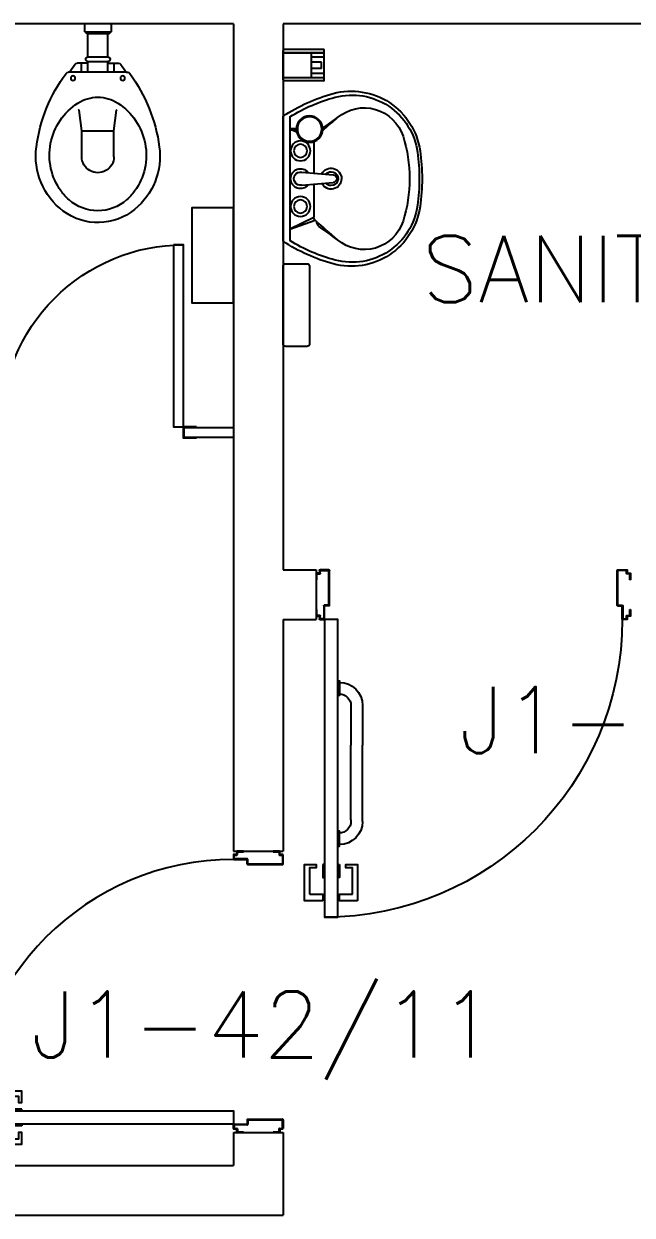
# Model space of a CAD drawing. Header units: millimetres. Extents: x 1887 to 2405, y 1100 to 1335.
# Drawn here: x 2112.476 to 2114.315, y 1267.448 to 1271.048 of the extents above; entities that cross this region are included whole.
import ezdxf

# ---------------------------------------------------------------- set-up
doc = ezdxf.new("R2010")
doc.units = ezdxf.units.MM
for name, color, linetype in [('AR-ALV', 2, 'Continuous'), ('AR-DIVISÓRIAS', 1, 'Continuous'), ('AR-LOUCAS', 1, 'Continuous'), ('AR-LOUÇAS', 1, 'Continuous'), ('AR-PORTA', 1, 'Continuous'), ('DV- VISTA', 2, 'Continuous'), ('ENDEREÇO', 2, 'Continuous'), ('maçaneta', 1, 'Continuous'), ('mov', 1, 'Continuous'), ('PM-PERFIL U-C', 2, 'Continuous'), ('PM-PUXADOR-V', 1, 'Continuous'), ('pm1', 2, 'Continuous'), ('pm2', 2, 'Continuous'), ('TEXTO', 2, 'Continuous'), ('WC1', 1, 'Continuous'), ('WC2', 1, 'Continuous'), ('WC3', 1, 'Continuous')]:
    doc.layers.add(name, color=color, linetype=linetype)
doc.styles.add('UNB-100', font='simplex.shx', dxfattribs={"height": 0.2})
doc.styles.add('UNB1-100', font='simplex.shx', dxfattribs={"height": 0.2})

# ---------------------------------------------------------------- blocks, each defined once
blk = doc.blocks.new('LVTR-01P')
at = {"layer": 'WC1'}
for centre, radius, start, end in [((0.2424, -0.2861), 0.5176, 146.4501, 164.8885), ((-0.2424, -0.2861), 0.5176, 15.1115, 33.5499), ((-0.0544, -0.2059), 0.2102, 164.8885, 261.8746), ((0.0544, -0.2059), 0.2102, 278.1254, 15.1115), ((0, 0.175), 0.595, 261.8746, 270), ((0, 0.175), 0.595, 270, 278.1254)]:
    blk.add_arc(centre, radius, start, end, dxfattribs=at)
at = {"layer": 'WC2'}
for p, q in [((0.189, 0), (-0.189, 0)), ((-0.1869, -0.02), (0.1869, -0.02)), ((-0.0199, -0.0561), (-0.0119, -0.1511)), ((0.0195, -0.0561), (0.0115, -0.1511)), ((-0.112, -0.0924), (-0.0168, -0.0924)), ((0.0165, -0.0924), (0.1161, -0.0924))]:
    blk.add_line(p, q, dxfattribs=at)
for centre, radius in [((-0.084, -0.0525), 0.02), ((0.084, -0.0525), 0.02), ((-0.15, -0.08), 0.04)]:
    blk.add_circle(centre, radius, dxfattribs=at)
for centre, radius, start, end in [((-0.0002, -0.0527), 0.02, 350.3752, 189.6248), ((0.1161, -0.105), 0.0126, 41.3277, 90), ((-4.9199, -4.5336), 6.7189, 40.55971, 41.32768), ((4.9199, -4.5336), 6.7189, 138.93408, 139.44029), ((-0.0909, -0.2449), 0.1233, 139.4403, 252.413), ((-0.0002, -0.1501), 0.0118, 184.8124, 355.1876), ((0.0909, -0.2449), 0.1233, 287.587, 40.5597), ((0, 0.042), 0.4242, 252.413, 270), ((0, 0.042), 0.4242, 270, 287.587)]:
    blk.add_arc(centre, radius, start, end, dxfattribs=at)
at = {"layer": 'WC3'}
for p, q in [((-0.152, -0.02), (-0.152, -0.0401)), ((-0.148, -0.02), (-0.148, -0.0401)), ((-0.148, -0.0276), (-0.1415, -0.0409)), ((-0.148, -0.0335), (-0.1456, -0.0402)), ((0.1518, -0.02), (0.1161, -0.0924)), ((0.1528, -0.02), (0.1256, -0.0967))]:
    blk.add_line(p, q, dxfattribs=at)
for centre, radius in [((-0.084, -0.0525), 0.03), ((0.084, -0.0525), 0.03), ((-0.15, -0.08), 0.037)]:
    blk.add_circle(centre, radius, dxfattribs=at)
for centre, radius, start, end in [((0.2424, -0.2861), 0.505, 148.2072, 165.2817), ((0, -0.0525), 0.03, 308.8043, 231.1957), ((-0.2424, -0.2861), 0.505, 14.7183, 31.7928), ((0.1319, -0.1152), 0.0137, 36.1653, 98.2711), ((-5.2813, -4.0721), 6.7189, 35.55971, 36.16525), ((5.2813, -4.0721), 6.7189, 143.96959, 144.44029), ((0, -0.1449), 0.0315, 117.9488, 62.7672), ((0, -0.1449), 0.021, 130.9255, 50.2909), ((-0.0531, -0.2084), 0.1995, 165.2817, 262.1149), ((0.0531, -0.2084), 0.1995, 277.8851, 14.7183), ((0, 0.175), 0.5866, 262.1149, 270), ((0, 0.175), 0.5866, 270, 277.8851)]:
    blk.add_arc(centre, radius, start, end, dxfattribs=at)
blk = doc.blocks.new('pb55-gr-01p')
at = {"layer": 'mov'}
blk.add_arc((0.0015, 0.0172), 0.55, 359.7335, 90, dxfattribs=at)
at = {"layer": 'pm1'}
blk.add_lwpolyline([(0.0315, 0.5673), (0.0315, 0.0172), (0.0015, 0.0172), (0.0015, 0.5673)], close=True, dxfattribs=at)
at = {"layer": 'pm2'}
for p, q in [((-0.0385, 0.0172), (-0.0008, 0.0172)), ((-0.0385, 0.0158), (-0.0385, 0.0172)), ((-0.0008, 0.0158), (-0.0385, 0.0158)), ((0, 0.015), (0, -0.015)), ((0.0015, -0.0152), (0.0015, 0.015)), ((0.5515, -0.0152), (0.5515, 0.015)), ((0.553, 0.015), (0.553, -0.015)), ((0.5915, 0.0172), (0.5537, 0.0172)), ((0.5537, 0.0158), (0.5915, 0.0158)), ((0.5915, 0.0158), (0.5915, 0.0172)), ((-0.001, -0.016), (-0.0385, -0.016)), ((-0.0385, -0.0175), (-0.0385, -0.016)), ((-0.0385, -0.0175), (-0.0008, -0.0175)), ((0.5915, -0.0175), (0.5537, -0.0175)), ((0.554, -0.016), (0.5915, -0.016)), ((0.5915, -0.0175), (0.5915, -0.016))]:
    blk.add_line(p, q, dxfattribs=at)
for centre, radius, start, end in [((-0.0008, 0.015), 0.00225, 0, 90), ((-0.0008, 0.015), 0.00075, 0, 90), ((0.5537, 0.015), 0.00225, 90, 180), ((0.5537, 0.015), 0.00075, 90, 180), ((-0.001, -0.015), 0.001, 270, 0), ((-0.0008, -0.0152), 0.00225, 270, 0), ((0.5537, -0.0152), 0.00225, 180, 270), ((0.554, -0.015), 0.001, 180, 270)]:
    blk.add_arc(centre, radius, start, end, dxfattribs=at)
blk = doc.blocks.new('DV3')
at = {"layer": 'DV- VISTA', "color": 2}
blk.add_lwpolyline([(0.03, 0), (0.03, -0.15), (0, -0.15), (0, 0)], close=True, dxfattribs=at)
blk = doc.blocks.new('BACI-01P')
at = {"layer": 'WC1'}
for p, q in [((0.146, 0.0857), (0.146, 0.0887)), ((0.1191, 0.03), (0.1191, 0.0624)), ((0.1191, 0.03), (0.1139, 0.03)), ((0.1139, 0.0298), (0.1139, -0.0298)), ((0.1191, -0.03), (0.1139, -0.03)), ((0.1191, -0.03), (0.1191, -0.0624)), ((0.146, -0.0857), (0.146, -0.0887))]:
    blk.add_line(p, q, dxfattribs=at)
for centre, radius, start, end in [((0.4364, -0.2936), 0.4837, 97.6805, 126.3454), ((0.3996, -0.0205), 0.2081, 36.8881, 97.6805), ((0.4044, -0.3155), 0.4771, 122.7818, 126.1604), ((0.1551, 0.0887), 0.00909, 126.3358, 180), ((0.4268, 0), 0.174, 320.4767, 36.8881), ((0.1282, 0.0624), 0.00909, 126.1604, 180), ((0.1282, -0.0624), 0.00909, 180, 233.8396), ((0.4044, 0.3155), 0.4771, 233.8396, 237.2182), ((0.1551, -0.0887), 0.00909, 180, 238.9825), ((0.4364, 0.2936), 0.4837, 233.7577, 262.3195), ((0.3996, 0.0205), 0.2081, 262.3195, 320.8979)]:
    blk.add_arc(centre, radius, start, end, dxfattribs=at)
at = {"layer": 'WC2'}
for p, q in [((0.146, -0.0857), (0.146, 0.0857)), ((0, 0.04), (0.023, 0.04)), ((0.025, 0.035), (0.025, 0.038)), ((0.025, -0.035), (0.025, 0.035)), ((0.025, 0.035), (0.028, 0.035)), ((0.03, -0.033), (0.03, 0.033)), ((0.1, 0.03), (0.03, 0.03)), ((0.1, 0.0298), (0.1, -0.0298)), ((0.025, -0.038), (0.025, -0.035)), ((0.025, -0.035), (0.028, -0.035)), ((0.1, -0.03), (0.03, -0.03)), ((0, -0.04), (0.023, -0.04))]:
    blk.add_line(p, q, dxfattribs=at)
for centre, radius, start, end in [((0.3966, -0.0404), 0.1866, 54.2515, 147.3201), ((0.4126, -0.0182), 0.1592, 41.3299, 54.2515), ((0.4333, 0), 0.1317, 0, 41.3299), ((0.023, 0.038), 0.002, 0, 90), ((0.107, 0.0298), 0.00697, 0, 180), ((0.3335, 0), 0.1117, 147.3201, 180), ((0.028, 0.033), 0.002, 0, 90), ((0.3335, 0), 0.1117, 180, 212.6799), ((0.4333, 0), 0.1317, 318.6701, 0), ((0.028, -0.033), 0.002, 270, 0), ((0.107, -0.0298), 0.00697, 180, 0), ((0.023, -0.038), 0.002, 270, 0), ((0.3966, 0.0404), 0.1866, 212.6799, 305.7485), ((0.4126, 0.0182), 0.1592, 305.7485, 318.6701)]:
    blk.add_arc(centre, radius, start, end, dxfattribs=at)
at = {"layer": 'WC3'}
for p, q in [((0.146, 0.0497), (0.1191, 0.0497)), ((0.146, 0.03), (0.1191, 0.03)), ((0.146, -0.03), (0.1191, -0.03)), ((0.146, -0.0497), (0.1191, -0.0497))]:
    blk.add_line(p, q, dxfattribs=at)
at = {"layer": 'WC3', "color": 1}
for p, q in [((0.261, 0.0562), (0.2593, 0.0585)), ((0.3229, 0.0486), (0.261, 0.0562)), ((0.3229, 0.0486), (0.3229, -0.0486)), ((0.4015, 0.0486), (0.3229, 0.0486)), ((0.261, -0.0562), (0.2593, -0.0585)), ((0.3229, -0.0486), (0.261, -0.0562)), ((0.4015, -0.0486), (0.3229, -0.0486))]:
    blk.add_line(p, q, dxfattribs=at)
for centre in [(0.1641, 0.075), (0.1641, -0.075)]:
    blk.add_circle(centre, 0.00682, dxfattribs=at)
blk.add_arc((0.4015, 0), 0.0486, 270, 90, dxfattribs=at)
blk = doc.blocks.new('PM3')
at = {"layer": 'maçaneta'}
for points in [[(0.02, 0.825), (-0.035, 0.825), (-0.035, 0.715), (0, 0.715), (0, 0.725), (-0.02, 0.725), (-0.02, 0.8035, -0.414214), (-0.0185, 0.805), (0.02, 0.805)], [(0.125, 0.825), (0.07, 0.825), (0.07, 0.805), (0.1085, 0.805, -0.414214), (0.11, 0.8035), (0.11, 0.725), (0.09, 0.725), (0.09, 0.715), (0.125, 0.715)]]:
    blk.add_lwpolyline(points, format="xyb", close=True, dxfattribs=at)
for points in [[(0.02, 0.715), (0.02, 0.755), (0.025, 0.755), (0.025, 0.715)], [(0.07, 0.715), (0.07, 0.755), (0.065, 0.755), (0.065, 0.715)]]:
    blk.add_lwpolyline(points, close=True, dxfattribs=at)
at = {"layer": 'mov'}
blk.add_arc((0.025, 0.075), 0.8, 0, 90, dxfattribs=at)
at = {"layer": 'PM-PERFIL U-C'}
for p, q in [((0.01, 0.065), (0.01, 0.0735)), ((0.0115, 0.075), (0.0235, 0.075)), ((0.012, 0.073), (0.012, 0.0645)), ((0.023, 0.073), (0.012, 0.073)), ((0.023, 0.0335), (0.023, 0.073)), ((0.025, 0.0735), (0.025, 0.034)), ((0.825, 0.0735), (0.825, 0.034)), ((0.8385, 0.075), (0.8265, 0.075)), ((0.827, 0.073), (0.838, 0.073)), ((0.827, 0.0335), (0.827, 0.073)), ((0.838, 0.073), (0.838, 0.0645)), ((0.84, 0.065), (0.84, 0.0735)), ((0, 0.045), (0, 0.0635)), ((0.002, 0.045), (0, 0.045)), ((0.0015, 0.065), (0.01, 0.065)), ((0.002, 0.063), (0.002, 0.045)), ((0.0105, 0.063), (0.002, 0.063)), ((0.8395, 0.063), (0.848, 0.063)), ((0.8485, 0.065), (0.84, 0.065)), ((0.848, 0.063), (0.848, 0.045)), ((0.848, 0.045), (0.85, 0.045)), ((0.85, 0.045), (0.85, 0.0635)), ((0.038, 0.032), (0.0245, 0.032)), ((0.0385, 0.034), (0.025, 0.034)), ((0.038, 0.032), (0.038, -0.073)), ((0.04, 0.0325), (0.04, -0.0735)), ((0.81, 0.0325), (0.81, -0.0735)), ((0.8115, 0.034), (0.825, 0.034)), ((0.812, 0.032), (0.8255, 0.032)), ((0.812, 0.032), (0.812, -0.073)), ((0, -0.045), (0.002, -0.045)), ((0, -0.0635), (0, -0.045)), ((0.01, -0.065), (0.0015, -0.065)), ((0.002, -0.045), (0.002, -0.063)), ((0.002, -0.063), (0.0105, -0.063)), ((0.01, -0.0735), (0.01, -0.065)), ((0.012, -0.0645), (0.012, -0.073)), ((0.838, -0.0645), (0.838, -0.073)), ((0.848, -0.063), (0.8395, -0.063)), ((0.84, -0.0735), (0.84, -0.065)), ((0.84, -0.065), (0.8485, -0.065)), ((0.85, -0.045), (0.848, -0.045)), ((0.848, -0.045), (0.848, -0.063)), ((0.85, -0.0635), (0.85, -0.045)), ((0.0385, -0.075), (0.0115, -0.075)), ((0.012, -0.073), (0.038, -0.073)), ((0.8115, -0.075), (0.8385, -0.075)), ((0.838, -0.073), (0.812, -0.073))]:
    blk.add_line(p, q, dxfattribs=at)
for centre, start, end in [((0.0115, 0.0735), 90, 180), ((0.0235, 0.0735), 360, 90), ((0.8265, 0.0735), 90, 180), ((0.8385, 0.0735), 0, 90), ((0.0015, 0.0635), 90, 180), ((0.0105, 0.0645), 270, 0), ((0.8395, 0.0645), 180, 270), ((0.8485, 0.0635), 0, 90), ((0.0245, 0.0335), 180, 270), ((0.0385, 0.0325), 0, 90), ((0.8115, 0.0325), 90, 180), ((0.8255, 0.0335), 270, 0), ((0.0015, -0.0635), 180, 270), ((0.0105, -0.0645), 0, 90), ((0.8395, -0.0645), 90, 180), ((0.8485, -0.0635), 270, 0), ((0.0115, -0.0735), 180, 270), ((0.0385, -0.0735), 269.9386, 0), ((0.8115, -0.0735), 180, 270.0614), ((0.8385, -0.0735), 270, 0)]:
    blk.add_arc(centre, 0.0015, start, end, dxfattribs=at)
at = {"layer": 'pm1'}
blk.add_lwpolyline([(0.065, 0.875), (0.065, 0.075), (0.025, 0.075), (0.025, 0.875)], close=True, dxfattribs=at)
blk = doc.blocks.new('marco-d')
at = {"layer": 'PM-PERFIL U-C'}
for p, q in [((-0.0135, 0), (-0.0015, 0)), ((-0.025, -0.03), (-0.025, -0.0115)), ((-0.023, -0.03), (-0.025, -0.03)), ((-0.0235, -0.01), (-0.015, -0.01)), ((-0.0145, -0.012), (-0.023, -0.012)), ((-0.023, -0.012), (-0.023, -0.03)), ((-0.015, -0.01), (-0.015, -0.0015)), ((-0.002, -0.002), (-0.013, -0.002)), ((-0.013, -0.002), (-0.013, -0.0105)), ((-0.002, -0.0415), (-0.002, -0.002)), ((0, -0.0015), (0, -0.041)), ((0.013, -0.043), (-0.0005, -0.043)), ((0.0135, -0.041), (0, -0.041)), ((0.013, -0.043), (0.013, -0.148)), ((0.015, -0.0425), (0.015, -0.1485)), ((-0.025, -0.1385), (-0.025, -0.12)), ((-0.025, -0.12), (-0.023, -0.12)), ((-0.015, -0.14), (-0.0235, -0.14)), ((-0.023, -0.12), (-0.023, -0.138)), ((-0.023, -0.138), (-0.0145, -0.138)), ((-0.015, -0.1485), (-0.015, -0.14)), ((-0.013, -0.1395), (-0.013, -0.148)), ((0.0135, -0.15), (-0.0135, -0.15)), ((-0.013, -0.148), (0.013, -0.148))]:
    blk.add_line(p, q, dxfattribs=at)
for centre, start, end in [((-0.0135, -0.0015), 90, 180), ((-0.0015, -0.0015), 360, 90), ((-0.0235, -0.0115), 90, 180), ((-0.0145, -0.0105), 270, 0), ((-0.0005, -0.0415), 180, 270), ((0.0135, -0.0425), 0, 90), ((-0.0235, -0.1385), 180, 270), ((-0.0145, -0.1395), 0, 90), ((-0.0135, -0.1485), 180, 270), ((0.0135, -0.1485), 269.9386, 0)]:
    blk.add_arc(centre, 0.0015, start, end, dxfattribs=at)
blk = doc.blocks.new('marco-e')
at = {"layer": 'PM-PERFIL U-C'}
for p, q in [((0, -0.0015), (0, -0.041)), ((0.0135, 0), (0.0015, 0)), ((0.002, -0.0415), (0.002, -0.002)), ((0.002, -0.002), (0.013, -0.002)), ((0.013, -0.002), (0.013, -0.0105)), ((0.0145, -0.012), (0.023, -0.012)), ((0.015, -0.01), (0.015, -0.0015)), ((0.0235, -0.01), (0.015, -0.01)), ((0.023, -0.012), (0.023, -0.03)), ((0.023, -0.03), (0.025, -0.03)), ((0.025, -0.03), (0.025, -0.0115)), ((-0.015, -0.0425), (-0.015, -0.1485)), ((-0.0135, -0.041), (0, -0.041)), ((-0.013, -0.043), (0.0005, -0.043)), ((-0.013, -0.043), (-0.013, -0.148)), ((0.013, -0.1395), (0.013, -0.148)), ((0.023, -0.138), (0.0145, -0.138)), ((0.015, -0.14), (0.0235, -0.14)), ((0.015, -0.1485), (0.015, -0.14)), ((0.025, -0.12), (0.023, -0.12)), ((0.023, -0.12), (0.023, -0.138)), ((0.025, -0.1385), (0.025, -0.12)), ((-0.0135, -0.15), (0.0135, -0.15)), ((0.013, -0.148), (-0.013, -0.148))]:
    blk.add_line(p, q, dxfattribs=at)
for centre, start, end in [((0.0015, -0.0015), 90, 180), ((0.0145, -0.0105), 180, 270), ((0.0135, -0.0015), 0, 90), ((0.0235, -0.0115), 0, 90), ((-0.0135, -0.0425), 90, 180), ((0.0005, -0.0415), 270, 0), ((0.0145, -0.1395), 90, 180), ((0.0235, -0.1385), 270, 0), ((-0.0135, -0.1485), 180, 270.0614), ((0.0135, -0.1485), 270, 0)]:
    blk.add_arc(centre, 0.0015, start, end, dxfattribs=at)
blk = doc.blocks.new('PM4')
at = {"layer": 'maçaneta'}
for points in [[(0.02, 1), (-0.035, 1), (-0.035, 0.89), (0, 0.89), (0, 0.9), (-0.02, 0.9), (-0.02, 0.9785, -0.414214), (-0.0185, 0.98), (0.02, 0.98)], [(0.125, 1), (0.07, 1), (0.07, 0.98), (0.1085, 0.98, -0.414214), (0.11, 0.9785), (0.11, 0.9), (0.09, 0.9), (0.09, 0.89), (0.125, 0.89)]]:
    blk.add_lwpolyline(points, format="xyb", close=True, dxfattribs=at)
for points in [[(0.02, 0.89), (0.02, 0.93), (0.025, 0.93), (0.025, 0.89)], [(0.07, 0.89), (0.07, 0.93), (0.065, 0.93), (0.065, 0.89)]]:
    blk.add_lwpolyline(points, close=True, dxfattribs=at)
at = {"layer": 'mov'}
blk.add_arc((0.025, 0.15), 0.9, 0, 90, dxfattribs=at)
at = {"layer": 'PM-PUXADOR-V'}
for p, q in [((0.14, 0.76), (0.14, 0.755)), ((0.105, 0.755), (0.105, 0.53)), ((0.14, 0.755), (0.14, 0.53)), ((0.105, 0.415), (0.105, 0.53)), ((0.14, 0.415), (0.14, 0.53)), ((0.105, 0.41), (0.105, 0.415)), ((0.14, 0.41), (0.14, 0.415))]:
    blk.add_line(p, q, dxfattribs=at)
for points in [[(0.065, 0.835), (0.07, 0.835), (0.07, 0.79), (0.065, 0.79)], [(0.065, 0.335), (0.07, 0.335), (0.07, 0.38), (0.065, 0.38)]]:
    blk.add_lwpolyline(points, close=True, dxfattribs=at)
blk.add_lwpolyline([(0.105, 0.755), (0.105, 0.76, 0.414214), (0.07, 0.795)], format="xyb", dxfattribs=at)
for centre, radius, start, end in [((0.07, 0.76), 0.07, 0, 90), ((0.07, 0.41), 0.035, 270, 0), ((0.07, 0.41), 0.07, 270, 0)]:
    blk.add_arc(centre, radius, start, end, dxfattribs=at)
at = {"layer": 'pm2'}
blk.add_lwpolyline([(0.065, 1.05), (0.065, 0.15), (0.025, 0.15), (0.025, 1.05)], close=True, dxfattribs=at)
at = {"layer": 'pm1'}
for name, p in [('marco-d', (0.025, 0.15)), ('marco-e', (0.925, 0.15))]:
    blk.add_blockref(name, p, dxfattribs=at)
blk = doc.blocks.new('TLHR-01p')
at = {"layer": 'WC1', "color": 1}
blk.add_lwpolyline([(-0.117, 0.08), (0.117, 0.08, -0.414214), (0.125, 0.072), (0.125, 0.008, -0.414214), (0.117, 0), (-0.117, 0, -0.414214), (-0.125, 0.008), (-0.125, 0.072, -0.414214)], format="xyb", close=True, dxfattribs=at)
blk = doc.blocks.new('PPLR-01p')
at = {"layer": 'WC1', "color": 1}
blk.add_lwpolyline([(-0.1435, 0.126), (0.1435, 0.126), (0.1435, 0), (-0.1435, 0), (-0.1435, 0.126)], dxfattribs=at)
blk = doc.blocks.new('SBSPRAY-P')
at = {"layer": 'WC1', "color": 1}
for p, q in [((-0.0444, 0), (0.0444, 0)), ((-0.0469, -0.122), (-0.0469, -0.0025)), ((-0.0376, -0.0025), (-0.0376, -0.122)), ((0.0376, -0.122), (0.0376, -0.0025)), ((0.0376, -0.0025), (0.0376, -0.122)), ((0.0469, -0.122), (0.0469, -0.0025)), ((-0.0376, -0.0861), (0.0376, -0.0861)), ((-0.0444, -0.1245), (0.0444, -0.1245))]:
    blk.add_line(p, q, dxfattribs=at)
for centre, start, end in [((-0.0444, -0.0025), 90, 180), ((0.0444, -0.0025), 0, 90), ((-0.0351, -0.0025), 90, 180), ((0.0351, -0.0025), 0, 90), ((-0.0444, -0.122), 180, 270), ((-0.0351, -0.122), 180, 270), ((0.0351, -0.122), 270, 360), ((0.0444, -0.122), 270, 0)]:
    blk.add_arc(centre, 0.0025, start, end, dxfattribs=at)
at = {"layer": 'WC2', "color": 1}
for p, q in [((-0.0247, -0.1245), (-0.0247, -0.0861)), ((-0.0096, -0.1161), (-0.0096, -0.0861)), ((0.0096, -0.1161), (0.0096, -0.0861)), ((0.0247, -0.1245), (0.0247, -0.0861)), ((-0.0096, -0.1161), (0.0096, -0.1161))]:
    blk.add_line(p, q, dxfattribs=at)

msp = doc.modelspace()

# ---------------------------------------------------------------- linework, layer by layer
at = {"layer": 'AR-ALV'}
for p, q in [((2113.1097, 1271.0485), (2112.4097, 1271.0485)), ((2113.1097, 1271.0485), (2113.1097, 1268.5485)), ((2113.2597, 1271.0485), (2113.2597, 1269.3985)), ((2115.5097, 1271.0485), (2113.2597, 1271.0485)), ((2113.2597, 1269.3985), (2113.3597, 1269.3985)), ((2113.3597, 1269.3985), (2113.3597, 1269.2485)), ((2113.2597, 1269.2485), (2113.2597, 1268.5485)), ((2113.2597, 1269.2485), (2113.3597, 1269.2485)), ((2113.1097, 1268.5485), (2113.2597, 1268.5485)), ((2113.1097, 1267.6985), (2113.2597, 1267.6985)), ((2113.1097, 1267.6985), (2113.1097, 1267.5985)), ((2113.2597, 1267.6985), (2113.2597, 1267.4485)), ((2112.2597, 1267.5985), (2113.1097, 1267.5985)), ((2108.7097, 1267.4485), (2113.2597, 1267.4485))]:
    msp.add_line(p, q, dxfattribs=at)

# ---------------------------------------------------------------- block references
at = {"layer": 'AR-DIVISÓRIAS', "rotation": 270}
msp.add_blockref('DV3', (2113.1097, 1269.8285), dxfattribs=at)
at = {"layer": 'AR-LOUCAS'}
for name, p, rotation in [('SBSPRAY-P', (2113.2597, 1270.9235), 90), ('TLHR-01p', (2113.2597, 1270.1985), 270)]:
    msp.add_blockref(name, p, dxfattribs=dict(at, rotation=rotation))
at = {"layer": 'AR-LOUCAS', "extrusion": (0, 0, -1), "zscale": -1, "rotation": 90}
msp.add_blockref('PPLR-01p', (-2112.9837, 1270.3485), dxfattribs=at)
at = {"layer": 'AR-LOUÇAS', "extrusion": (0, 0, -1), "zscale": -1, "rotation": 270}
for name, p in [('BACI-01P', (-2112.6998, 1271.0485)), ('LVTR-01P', (-2113.2597, 1270.5805))]:
    msp.add_blockref(name, p, dxfattribs=at)
at = {"layer": 'AR-PORTA', "xscale": -1}
msp.add_blockref('pb55-gr-01p', (2112.9597, 1269.8135), dxfattribs=at)
at = {"layer": 'AR-PORTA', "xscale": -1, "rotation": 180}
msp.add_blockref('PM4', (2113.3597, 1269.3985), dxfattribs=at)
at = {"layer": 'AR-PORTA', "rotation": 90}
msp.add_blockref('PM3', (2113.1847, 1267.6985), dxfattribs=at)

# ---------------------------------------------------------------- texts
at = {"layer": 'ENDEREÇO', "style": 'UNB1-100'}
for s, p in [('J1-43/12', (2113.7913, 1268.8447)), ('J1-42/11', (2112.4975, 1267.9248))]:
    msp.add_text(s, height=0.2, dxfattribs=at).set_placement(p)
at = {"layer": 'TEXTO', "style": 'UNB-100'}
msp.add_text('SANITÁRIO', height=0.2, dxfattribs=at).set_placement((2113.678, 1270.2078))

doc.saveas('drawing.dxf')
